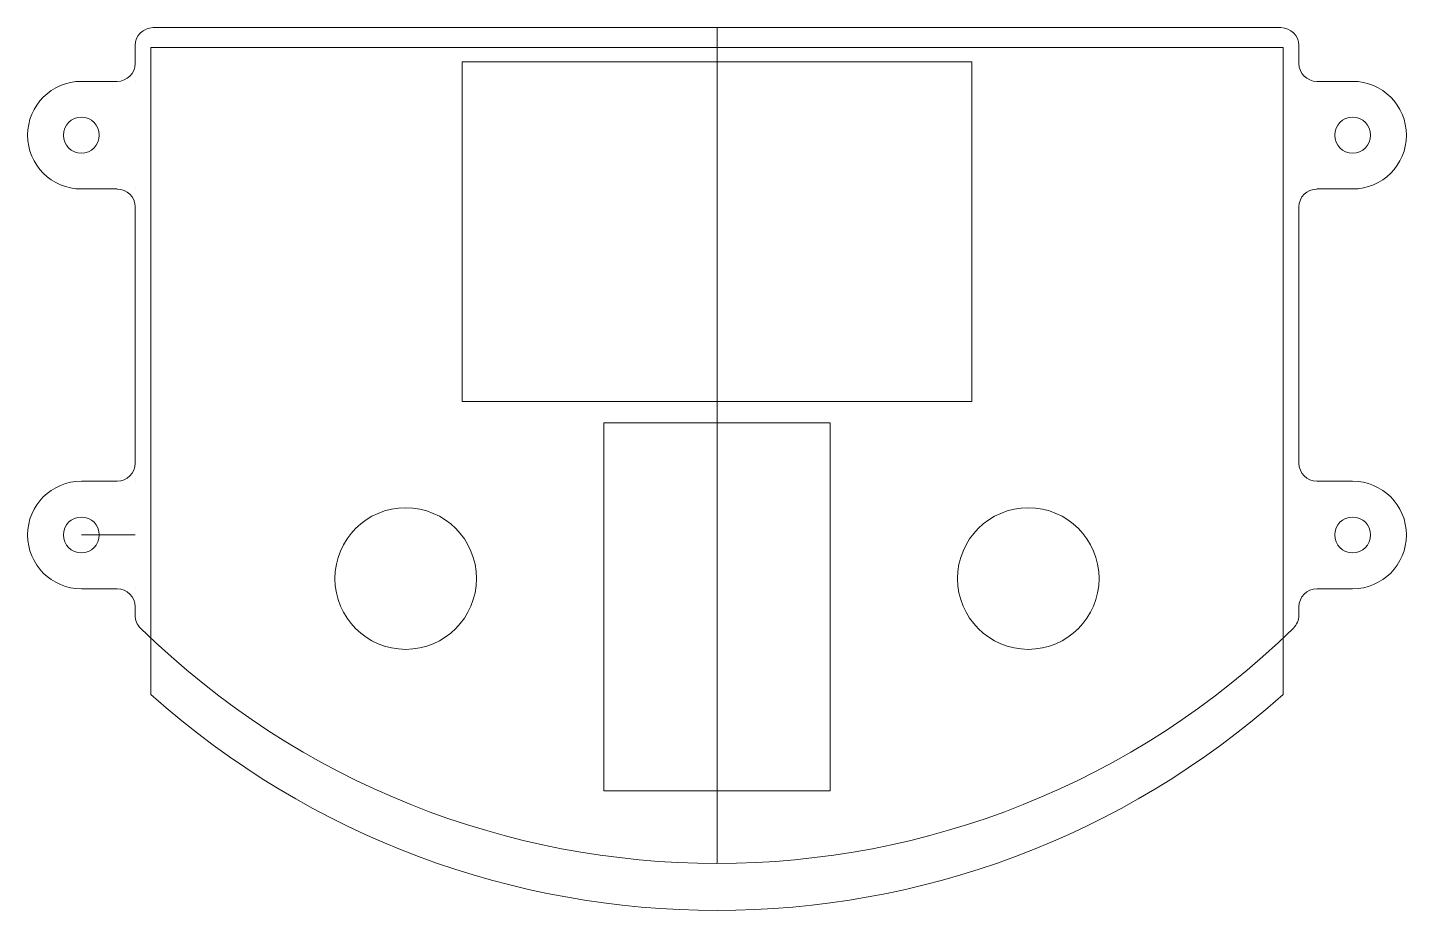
# Model space of a CAD drawing. Header units: millimetres. Extents: x -9 to 234, y -66 to 90.
import ezdxf

# ---------------------------------------------------------------- set-up
doc = ezdxf.new("R2010")
doc.units = ezdxf.units.MM
doc.layers.get('0').update_dxf_attribs({"linetype": 'CONTINUOUS', "lineweight": 0})

msp = doc.modelspace()

# ---------------------------------------------------------------- linework, layer by layer
for p, q in [((12.67, 89.6), (211.92, 89.6)), ((112.3, 89.6), (112.3, -58)), ((9.5, 86.42), (9.5, 83.27)), ((212.3, 86.1), (12.3, 86.1)), ((215.1, 86.42), (215.1, 83.27)), ((67.3, 83.58), (157.3, 83.58)), ((67.3, 23.58), (67.3, 83.58)), ((157.3, 83.58), (157.3, 23.58)), ((0, 80.1), (6.33, 80.1)), ((9.5, 80.1), (9.5, 80.1)), ((224.6, 80.1), (218.28, 80.1)), ((0, 61.1), (6.33, 61.1)), ((9.5, 61.1), (9.5, 61.1)), ((224.6, 61.1), (218.28, 61.1)), ((9.5, 57.92), (9.5, 12.67)), ((215.1, 57.92), (215.1, 12.67)), ((157.3, 23.58), (67.3, 23.58)), ((92.3, 19.8), (132.3, 19.8)), ((92.3, -45.2), (92.3, 19.8)), ((132.3, 19.8), (132.3, -45.2)), ((132.3, 19.8), (132.3, -7.7)), ((0, 9.5), (6.33, 9.5)), ((9.5, 9.5), (9.5, 9.5)), ((224.6, 9.5), (218.28, 9.5)), ((0, 0), (9.5, 0)), ((0, 0), (9.5, 0)), ((0, 0), (9.5, 0)), ((0, -9.5), (6.33, -9.5)), ((9.5, -9.5), (9.5, -9.5)), ((224.6, -9.5), (218.28, -9.5)), ((9.5, -12.68), (9.5, -14.17)), ((215.1, -12.68), (215.1, -14.17)), ((9.5, -15.5), (9.5, -15.5)), ((12.3, -28.2), (12.3, -15.5)), ((132.3, -45.2), (92.3, -45.2))]:
    msp.add_line(p, q)
at = {"color": 1}
for p, q in [((12.3, 86.1), (212.3, 86.1)), ((12.3, -28.2), (12.3, 86.1)), ((212.3, 86.1), (212.3, -28.2))]:
    msp.add_line(p, q, dxfattribs=at)
for centre, radius in [((0, 70.6), 3.17), ((224.6, 70.6), 3.17), ((0, 0), 3.17), ((57.3, -7.7), 12.5), ((167.3, -7.7), 12.5), ((224.6, 0), 3.17)]:
    msp.add_circle(centre, radius)
for centre, radius, start, end in [((12.67, 86.42), 3.17, 90, 180), ((211.92, 86.42), 3.17, 0, 90), ((6.33, 83.27), 3.17, 270, 0), ((218.28, 83.27), 3.17, 180, 270), ((0, 70.6), 9.5, 90, 270), ((224.6, 70.6), 9.5, -90, 90), ((6.33, 57.92), 3.17, 0, 90), ((218.28, 57.92), 3.17, 90, 180), ((6.33, 12.67), 3.17, 270, 0), ((218.28, 12.67), 3.17, 180, 270), ((0, 0), 9.5, 90, 270), ((224.6, 0), 9.5, -90, 90), ((6.33, -12.68), 3.17, 0, 90), ((218.28, -12.68), 3.17, 90, 180), ((12.67, -14.17), 3.17, 180, 225.605), ((211.92, -14.17), 3.17, 314.395, 0), ((112.3, 87.58), 145.58, 225.605, 314.395)]:
    msp.add_arc(centre, radius, start, end)
msp.add_arc((112.3, 83.98), 150.28, 228.2863, 311.7137, dxfattribs=at)

doc.saveas('drawing.dxf')
